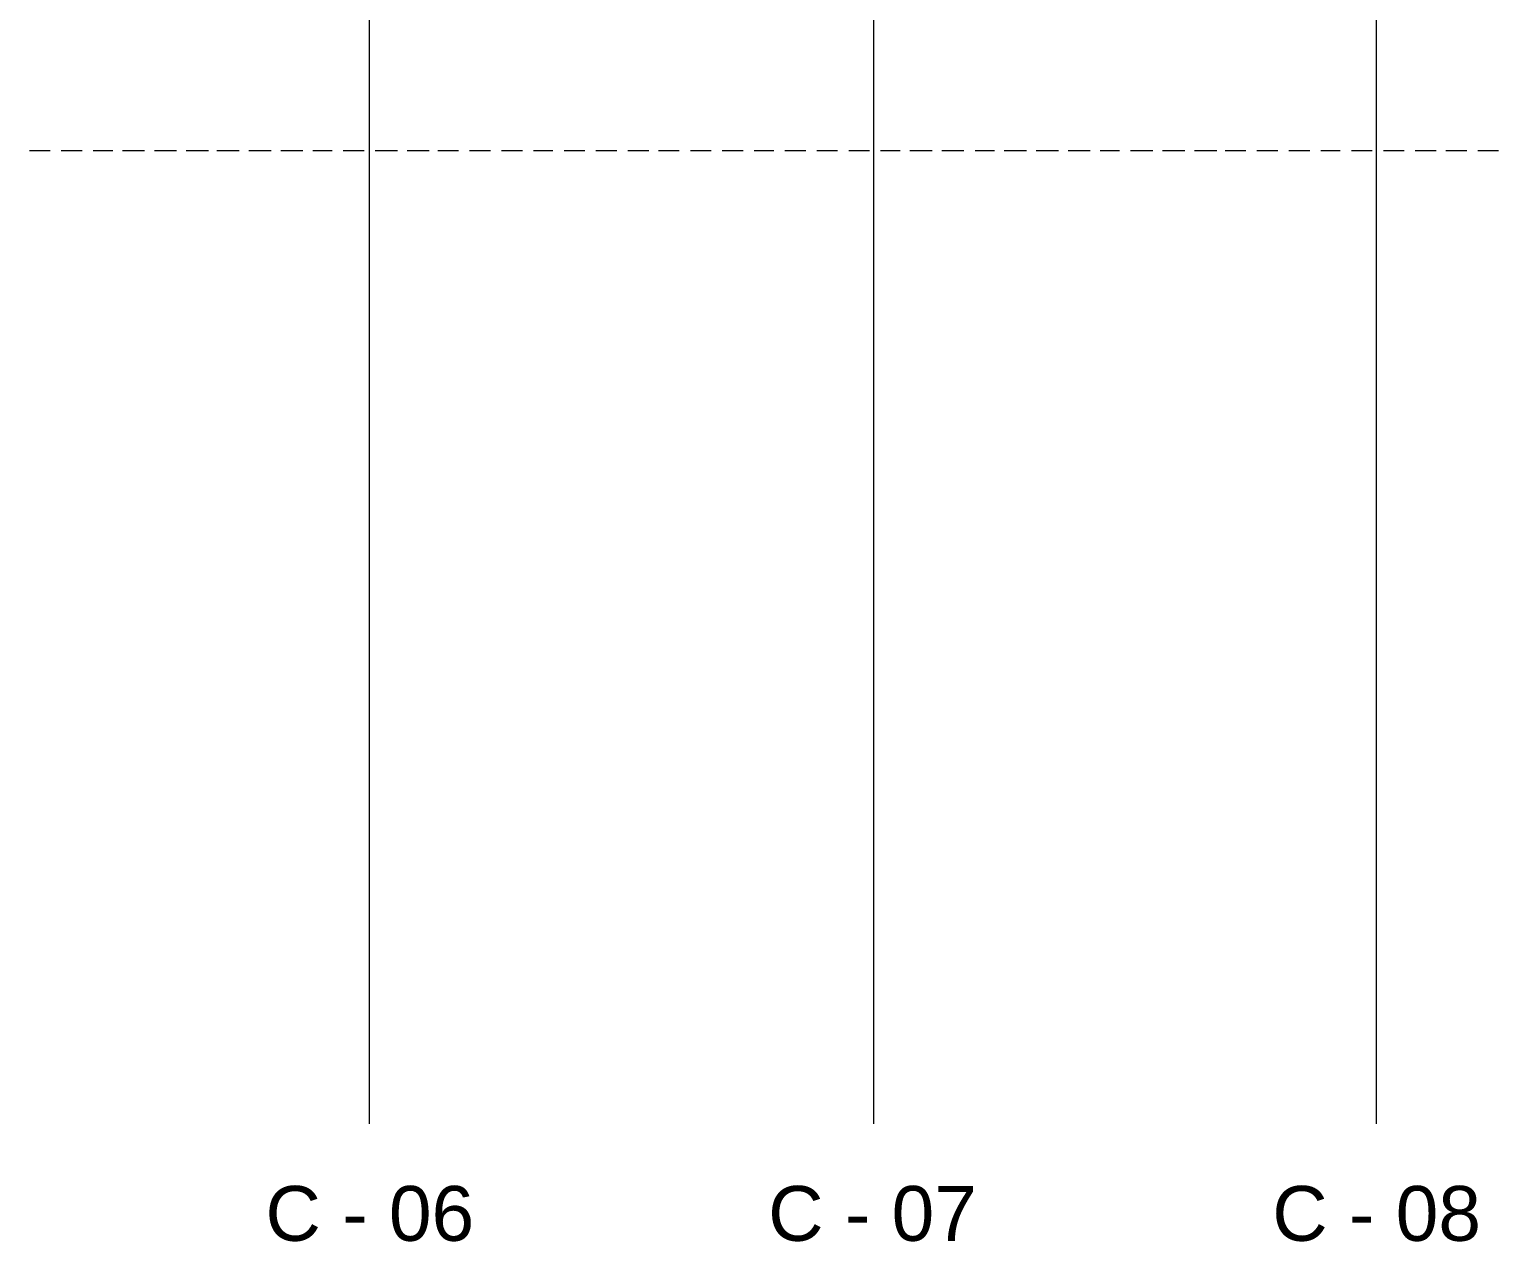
# Model space of a CAD drawing. Header units: millimetres. Extents: x 40 to 176, y -32 to 59.
# Drawn here: x 133.895 to 136.851, y 36.838 to 39.277 of the extents above; entities that cross this region are included whole.
import ezdxf

# ---------------------------------------------------------------- set-up
doc = ezdxf.new("R2010")
doc.units = ezdxf.units.MM
doc.layers.add('13 - Diagrama unifilar', color=7, linetype='Continuous', lineweight=30)
doc.styles.add('Arial0', font='arial.ttf', dxfattribs={"height": 3.14658})

msp = doc.modelspace()

# ---------------------------------------------------------------- linework, layer by layer
at = {"layer": '13 - Diagrama unifilar', "color": 7, "linetype": 'Continuous', "lineweight": 9, "true_color": 0x000007}
for points in [[(134.5799, 37.0753), (134.5799, 39.4246), (134.5799, 39.4246)], [(135.5939, 37.0753), (135.5939, 39.4246), (135.5939, 39.4246)], [(136.6052, 37.0753), (136.6052, 39.4246), (136.6052, 39.4246)]]:
    msp.add_lwpolyline(points, dxfattribs=at)
at = {"layer": '13 - Diagrama unifilar', "color": 6, "linetype": 'Continuous', "lineweight": 9, "true_color": 0x000006}
for points in [[(133.8955, 39.0335), (133.9374, 39.0335), (133.9374, 39.0335)], [(133.9597, 39.0335), (134.0016, 39.0335), (134.0016, 39.0335)], [(134.024, 39.0335), (134.0631, 39.0335), (134.0631, 39.0335)], [(134.0826, 39.0335), (134.1273, 39.0335), (134.1273, 39.0335)], [(134.1469, 39.0335), (134.1916, 39.0335), (134.1916, 39.0335)], [(134.2111, 39.0335), (134.2558, 39.0335), (134.2558, 39.0335)], [(134.2726, 39.0335), (134.3173, 39.0335), (134.3173, 39.0335)], [(134.3369, 39.0335), (134.3816, 39.0335), (134.3816, 39.0335)], [(134.4011, 39.0335), (134.4458, 39.0335), (134.4458, 39.0335)], [(134.4654, 39.0335), (134.5045, 39.0335), (134.5045, 39.0335)], [(134.5268, 39.0335), (134.5687, 39.0335), (134.5687, 39.0335)], [(134.5911, 39.0335), (134.6358, 39.0335), (134.6358, 39.0335)], [(134.6553, 39.0335), (134.7, 39.0335), (134.7, 39.0335)], [(134.7168, 39.0335), (134.7587, 39.0335), (134.7587, 39.0335)], [(134.781, 39.0335), (134.8229, 39.0335), (134.8229, 39.0335)], [(134.8453, 39.0335), (134.8872, 39.0335), (134.8872, 39.0335)], [(134.9095, 39.0335), (134.9486, 39.0335), (134.9486, 39.0335)], [(134.971, 39.0335), (135.0129, 39.0335), (135.0129, 39.0335)], [(135.0352, 39.0335), (135.0771, 39.0335), (135.0771, 39.0335)], [(135.0995, 39.0335), (135.1414, 39.0335), (135.1414, 39.0335)], [(135.1609, 39.0335), (135.2028, 39.0335), (135.2028, 39.0335)], [(135.2252, 39.0335), (135.2671, 39.0335), (135.2671, 39.0335)], [(135.2894, 39.0335), (135.3313, 39.0335), (135.3313, 39.0335)], [(135.3537, 39.0335), (135.3928, 39.0335), (135.3928, 39.0335)], [(135.4152, 39.0335), (135.4571, 39.0335), (135.4571, 39.0335)], [(135.4794, 39.0335), (135.5213, 39.0335), (135.5213, 39.0335)], [(135.5437, 39.0335), (135.5856, 39.0335), (135.5856, 39.0335)], [(135.6079, 39.0335), (135.647, 39.0335), (135.647, 39.0335)], [(135.6666, 39.0335), (135.7113, 39.0335), (135.7113, 39.0335)], [(135.7308, 39.0335), (135.7755, 39.0335), (135.7755, 39.0335)], [(135.7979, 39.0335), (135.837, 39.0335), (135.837, 39.0335)], [(135.8565, 39.0335), (135.9012, 39.0335), (135.9012, 39.0335)], [(135.9208, 39.0335), (135.9655, 39.0335), (135.9655, 39.0335)], [(135.985, 39.0335), (136.0297, 39.0335), (136.0297, 39.0335)], [(136.0493, 39.0335), (136.0884, 39.0335), (136.0884, 39.0335)], [(136.1107, 39.0335), (136.1554, 39.0335), (136.1554, 39.0335)], [(136.175, 39.0335), (136.2197, 39.0335), (136.2197, 39.0335)], [(136.2392, 39.0335), (136.2839, 39.0335), (136.2839, 39.0335)], [(136.3007, 39.0335), (136.3426, 39.0335), (136.3426, 39.0335)], [(136.3649, 39.0335), (136.4069, 39.0335), (136.4069, 39.0335)], [(136.4292, 39.0335), (136.4711, 39.0335), (136.4711, 39.0335)], [(136.4935, 39.0335), (136.5326, 39.0335), (136.5326, 39.0335)], [(136.5549, 39.0335), (136.5968, 39.0335), (136.5968, 39.0335)], [(136.6192, 39.0335), (136.6611, 39.0335), (136.6611, 39.0335)], [(136.6834, 39.0335), (136.7253, 39.0335), (136.7253, 39.0335)], [(136.7449, 39.0335), (136.7868, 39.0335), (136.7868, 39.0335)], [(136.8091, 39.0335), (136.851, 39.0335), (136.851, 39.0335)]]:
    msp.add_lwpolyline(points, dxfattribs=at)

# ---------------------------------------------------------------- texts
at = {"layer": '13 - Diagrama unifilar', "color": 7, "true_color": 0x000007, "style": 'Arial0'}
for s, p in [('C - 06', (134.3704, 36.84)), ('C - 07', (135.3816, 36.84)), ('C - 08', (136.3957, 36.84))]:
    msp.add_text(s, height=0.11038, dxfattribs=at).set_placement(p)

doc.saveas('drawing.dxf')
